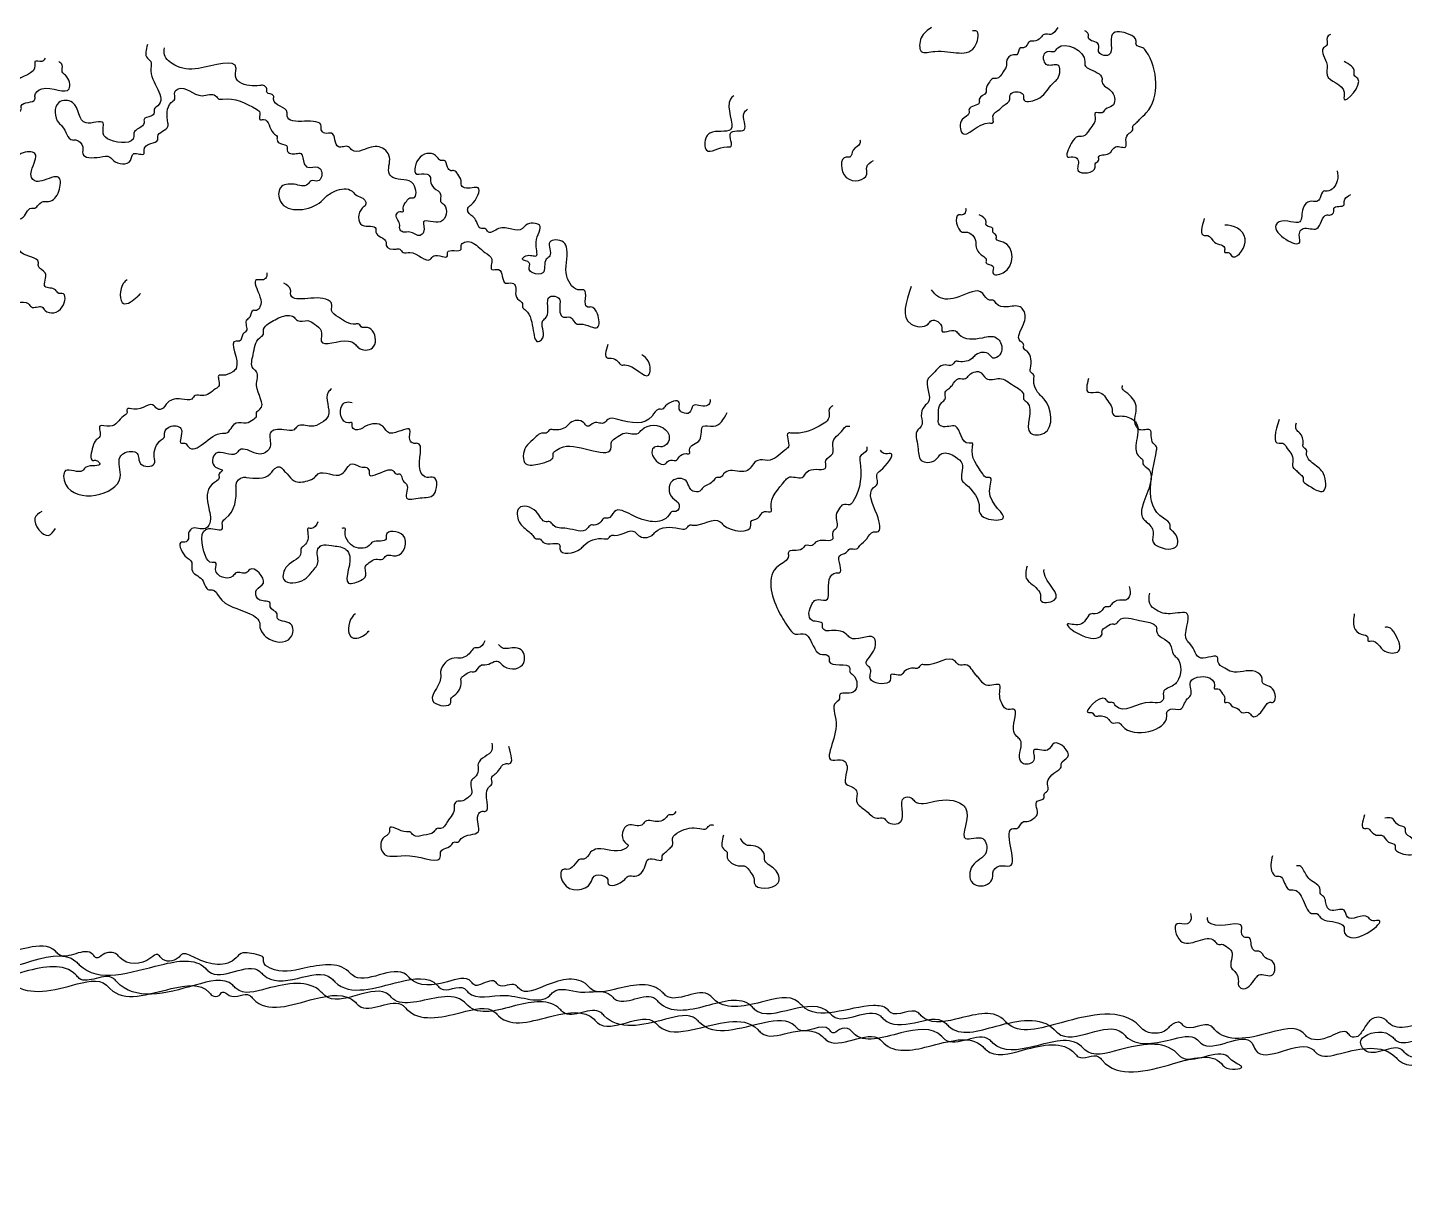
# Model space of a CAD drawing. Header units: metres. Extents: x 0 to 100, y 0 to 141.
# Drawn here: x 75.35 to 85.44, y 52.5 to 61.03 of the extents above; entities that cross this region are included whole.
import ezdxf

# ---------------------------------------------------------------- set-up
doc = ezdxf.new("R2010")
doc.units = ezdxf.units.M

msp = doc.modelspace()

# ---------------------------------------------------------------- linework, layer by layer
for points in [[(81.975, 61.025), (81.9, 60.95), (81.9, 60.85), (82, 60.85), (82.3, 60.9), (82.3, 61), (82.275, 61)], [(82.9, 61.025), (82.85, 60.975), (82.8, 60.975), (82.775, 60.95), (82.725, 60.925), (82.7, 60.925), (82.65, 60.875), (82.625, 60.875), (82.6, 60.825), (82.575, 60.825), (82.525, 60.775), (82.525, 60.75), (82.5, 60.7), (82.45, 60.65), (82.425, 60.65), (82.4, 60.625), (82.375, 60.575), (82.375, 60.55), (82.325, 60.5), (82.325, 60.475), (82.25, 60.425), (82.25, 60.4), (82.2, 60.35), (82.2, 60.25), (82.4, 60.325), (82.425, 60.325), (82.425, 60.375), (82.475, 60.425), (82.5, 60.45), (82.55, 60.5), (82.55, 60.525), (82.575, 60.55), (82.65, 60.525), (82.65, 60.5), (82.75, 60.5), (82.85, 60.6), (82.875, 60.625), (82.9, 60.65), (82.9, 60.75), (82.825, 60.75), (82.8, 60.825), (82.825, 60.85), (82.875, 60.85), (82.9, 60.875), (83.1, 60.775), (83.1, 60.75), (83.125, 60.725), (83.225, 60.65), (83.225, 60.625), (83.3, 60.55), (83.3, 60.45), (83.25, 60.425), (83.225, 60.4), (83.175, 60.4), (83.175, 60.35), (83.15, 60.3), (83.075, 60.225), (83.05, 60.225), (83, 60.175), (82.975, 60.075), (83.025, 60.075), (83.05, 60.05), (83.05, 59.975), (83.175, 60), (83.175, 60.025), (83.2, 60.05), (83.2, 60.075), (83.275, 60.1), (83.325, 60.15), (83.4, 60.15), (83.4, 60.2), (83.425, 60.25), (83.45, 60.275), (83.45, 60.3), (83.475, 60.325), (83.5, 60.35), (83.55, 60.4), (83.55, 60.85), (83.525, 60.875), (83.475, 60.9), (83.475, 60.925), (83.425, 60.975), (83.3, 60.975), (83.275, 60.825), (83.225, 60.825), (83.2, 60.85), (83.2, 60.9), (83.125, 60.95), (83.125, 60.975), (83.1, 61)], [(76.225, 60.9), (76.225, 60.8), (76.25, 60.775), (76.25, 60.725), (76.3, 60.45), (76.275, 60.425), (76.275, 60.4), (76.25, 60.375), (76.2, 60.35), (76.2, 60.325), (76.125, 60.25), (76.125, 60.225), (75.95, 60.2), (75.9, 60.25), (75.9, 60.325), (75.775, 60.325), (75.675, 60.475), (75.575, 60.475), (75.575, 60.325), (75.6, 60.3), (75.675, 60.2), (75.7, 60.2), (75.75, 60.15), (75.75, 60.1), (75.875, 60.075), (75.95, 60.075), (75.975, 60.05), (76.1, 60.05), (76.125, 60.1), (76.2, 60.1), (76.2, 60.125), (76.25, 60.175), (76.3, 60.2), (76.3, 60.225), (76.375, 60.3), (76.375, 60.325), (76.4, 60.475), (76.425, 60.5), (76.425, 60.55), (76.45, 60.575), (76.625, 60.525), (76.725, 60.525), (76.75, 60.5), (76.775, 60.5), (77.025, 60.425), (77.05, 60.4), (77.05, 60.35), (77.075, 60.35), (77.15, 60.25), (77.175, 60.225), (77.175, 60.2), (77.2, 60.175), (77.25, 60.15), (77.25, 60.125), (77.275, 60.1), (77.35, 60.1), (77.375, 60.025), (77.4, 60), (77.475, 60), (77.5, 59.975), (77.475, 59.9), (77.425, 59.9), (77.4, 59.875), (77.3, 59.875), (77.2, 59.85), (77.2, 59.75), (77.5, 59.75), (77.525, 59.775), (77.6, 59.825), (77.725, 59.825), (77.75, 59.8), (77.825, 59.75), (77.825, 59.725), (77.8, 59.7), (77.8, 59.575), (77.9, 59.55), (77.9, 59.525), (77.975, 59.45), (77.975, 59.425), (78.05, 59.4), (78.075, 59.4), (78.1, 59.375), (78.15, 59.375), (78.3, 59.325), (78.325, 59.35), (78.425, 59.35), (78.425, 59.375), (78.525, 59.4), (78.525, 59.425), (78.55, 59.45), (78.6, 59.45), (78.7, 59.375), (78.75, 59.325), (78.75, 59.25), (78.8, 59.25), (78.85, 59.15), (78.9, 59.15), (78.925, 59.125), (78.925, 59.075), (78.95, 59.025), (78.975, 59), (78.975, 58.975), (79, 58.95), (79.1, 58.725), (79.125, 58.75), (79.125, 58.875), (79.15, 58.9), (79.175, 59.05), (79.225, 59.05), (79.25, 59.025), (79.25, 59), (79.275, 58.9), (79.325, 58.9), (79.375, 58.85), (79.4, 58.85), (79.525, 58.825), (79.525, 58.925), (79.475, 58.975), (79.45, 58.975), (79.425, 59.1), (79.4, 59.1), (79.3, 59.2), (79.3, 59.4), (79.275, 59.45), (79.175, 59.45), (79.175, 59.35), (79.15, 59.325), (79.125, 59.225), (79.05, 59.225), (79.025, 59.25), (79.025, 59.3), (78.975, 59.325), (79, 59.35), (79.075, 59.35), (79.075, 59.45), (79.1, 59.575), (79, 59.575), (78.975, 59.55), (78.8, 59.55), (78.725, 59.525), (78.7, 59.55), (78.675, 59.55), (78.625, 59.625), (78.575, 59.675), (78.575, 59.7), (78.6, 59.725), (78.65, 59.85), (78.55, 59.85), (78.525, 59.875), (78.525, 59.9), (78.5, 59.95), (78.475, 59.975), (78.45, 59.975), (78.425, 60), (78.4, 60.05), (78.375, 60.05), (78.35, 60.075), (78.225, 60.075), (78.2, 59.95), (78.275, 59.95), (78.3, 59.925), (78.3, 59.9), (78.325, 59.85), (78.375, 59.8), (78.375, 59.75), (78.4, 59.725), (78.375, 59.6), (78.25, 59.6), (78.25, 59.525), (78.225, 59.5), (78.15, 59.525), (78.1, 59.525), (78.075, 59.55), (78.075, 59.575), (78.05, 59.65), (78.075, 59.675), (78.1, 59.675), (78.1, 59.7), (78.125, 59.75), (78.15, 59.775), (78.175, 59.775), (78.175, 59.875), (78.025, 59.925), (78, 59.95), (78, 60.075), (77.925, 60.15), (77.8, 60.125), (77.725, 60.125), (77.7, 60.15), (77.625, 60.15), (77.575, 60.25), (77.525, 60.25), (77.5, 60.275), (77.5, 60.3), (77.25, 60.375), (77.25, 60.4), (77.15, 60.5), (77.15, 60.525), (77.1, 60.55), (77.1, 60.575), (77.075, 60.6), (77.05, 60.6), (76.9, 60.625), (76.875, 60.65), (76.875, 60.725), (76.6, 60.725), (76.425, 60.75), (76.35, 60.825), (76.35, 60.875)], [(84.9, 60.975), (84.875, 60.95), (84.875, 60.9), (84.85, 60.875), (84.875, 60.75), (84.875, 60.675), (85, 60.55), (85, 60.5), (85.1, 60.65), (85.075, 60.675), (85.075, 60.7), (85, 60.775)], [(75.475, 60.8), (75.45, 60.775), (75.4, 60.775), (75.4, 60.75), (75.25, 60.625), (75.2, 60.575), (75.125, 60.575), (75.1, 60.55), (75.15, 60.45), (75.175, 60.425), (75.3, 60.425), (75.3, 60.45), (75.4, 60.5), (75.4, 60.525), (75.45, 60.575), (75.65, 60.575), (75.625, 60.675), (75.6, 60.7), (75.6, 60.75), (75.575, 60.775)], [(80.525, 60.525), (80.5, 60.5), (80.5, 60.275), (80.35, 60.25), (80.325, 60.225), (80.325, 60.125), (80.475, 60.15), (80.5, 60.15), (80.5, 60.25), (80.6, 60.275), (80.6, 60.4), (80.625, 60.425)], [(81.45, 60.2), (81.45, 60.175), (81.4, 60.125), (81.375, 60.075), (81.35, 60.075), (81.35, 59.925), (81.5, 59.95), (81.5, 60), (81.55, 60.05)], [(74.925, 60.125), (74.925, 60.025), (74.95, 60), (74.95, 59.925), (74.9, 59.9), (74.9, 59.7), (74.875, 59.675), (74.85, 59.675), (74.825, 59.625), (74.825, 59.4), (74.85, 59.375), (74.875, 59.375), (74.9, 59.3), (74.875, 59.275), (74.875, 59.25), (74.85, 59.225), (74.725, 59.075), (74.725, 59.05), (74.7, 59.025), (74.65, 59.025), (74.8, 58.925), (74.975, 59.1), (75.075, 59.1), (75.1, 59.075), (75.05, 58.925), (75.05, 58.875), (74.975, 58.8), (74.95, 58.8), (74.85, 58.75), (74.825, 58.725), (74.825, 58.65), (74.8, 58.625), (74.625, 58.6), (74.575, 58.6), (74.575, 58.475), (74.625, 58.475), (74.65, 58.4), (74.75, 58.4), (74.825, 58.475), (74.875, 58.475), (74.925, 58.55), (74.95, 58.55), (74.975, 58.575), (74.975, 58.625), (75.025, 58.65), (75.1, 58.725), (75.125, 58.725), (75.175, 58.8), (75.175, 58.85), (75.225, 58.9), (75.225, 58.95), (75.35, 59), (75.375, 58.975), (75.45, 58.975), (75.475, 58.95), (75.6, 58.975), (75.6, 59.075), (75.575, 59.075), (75.55, 59.1), (75.475, 59.125), (75.475, 59.225), (75.425, 59.275), (75.425, 59.3), (75.3, 59.375), (75.275, 59.4), (75.2, 59.4), (75.175, 59.425), (75.225, 59.525), (75.225, 59.55), (75.25, 59.575), (75.25, 59.6), (75.3, 59.625), (75.375, 59.7), (75.4, 59.7), (75.425, 59.725), (75.475, 59.75), (75.5, 59.75), (75.575, 59.825), (75.575, 59.925), (75.45, 59.9), (75.4, 59.9), (75.375, 59.925), (75.375, 59.975), (75.4, 60.1), (75.3, 60.1), (75.275, 60.075), (75.275, 60.025), (75.225, 60), (75.2, 59.975), (75.15, 59.975), (75.125, 60), (75.075, 60.05), (75.05, 60.075), (75.05, 60.1)], [(84.95, 59.975), (84.95, 59.9), (84.875, 59.825), (84.85, 59.825), (84.825, 59.775), (84.8, 59.75), (84.75, 59.75), (84.7, 59.7), (84.675, 59.6), (84.525, 59.6), (84.5, 59.575), (84.675, 59.45), (84.675, 59.525), (84.7, 59.55), (84.8, 59.55), (84.875, 59.65), (84.9, 59.65), (84.925, 59.675), (84.925, 59.7), (85, 59.725), (85, 59.75), (85.05, 59.8)], [(82.225, 59.7), (82.225, 59.675), (82.2, 59.65), (82.175, 59.65), (82.2, 59.525), (82.225, 59.525), (82.3, 59.45), (82.3, 59.425), (82.35, 59.35), (82.375, 59.325), (82.375, 59.3), (82.425, 59.275), (82.425, 59.225), (82.5, 59.225), (82.5, 59.45), (82.45, 59.475), (82.45, 59.5), (82.425, 59.525), (82.425, 59.55), (82.375, 59.575), (82.375, 59.6), (82.325, 59.65)], [(83.975, 59.625), (83.975, 59.5), (84, 59.5), (84.05, 59.45), (84.125, 59.4), (84.125, 59.375), (84.15, 59.375), (84.175, 59.35), (84.275, 59.45), (84.15, 59.575), (84.125, 59.575)], [(77.1, 59.225), (77.1, 59.2), (77.075, 59.175), (77.025, 59.175), (77.05, 59.05), (77.05, 58.975), (77.025, 58.95), (77, 58.95), (76.975, 58.9), (76.95, 58.875), (76.95, 58.8), (76.925, 58.775), (76.9, 58.725), (76.875, 58.725), (76.875, 58.525), (76.85, 58.5), (76.775, 58.475), (76.75, 58.475), (76.75, 58.4), (76.725, 58.375), (76.625, 58.325), (76.575, 58.325), (76.55, 58.3), (76.475, 58.3), (76.375, 58.275), (76.325, 58.225), (76.3, 58.225), (76.275, 58.25), (76.125, 58.225), (76.075, 58.225), (76.075, 58.2), (76.05, 58.175), (75.95, 58.1), (75.875, 58.1), (75.875, 58.025), (75.85, 58), (75.825, 57.95), (75.825, 57.85), (75.85, 57.85), (75.875, 57.825), (75.775, 57.8), (75.75, 57.775), (75.625, 57.775), (75.625, 57.675), (76.025, 57.725), (76.025, 57.875), (76.05, 57.9), (76.15, 57.9), (76.175, 57.825), (76.275, 57.825), (76.275, 57.875), (76.325, 58), (76.35, 58.025), (76.35, 58.05), (76.4, 58.1), (76.475, 58.075), (76.475, 57.975), (76.5, 57.975), (76.525, 57.95), (76.775, 58.05), (76.8, 58.05), (76.875, 58.125), (76.95, 58.125), (77, 58.15), (77.025, 58.175), (77.025, 58.2), (77.05, 58.225), (77.025, 58.4), (77.025, 58.5), (77, 58.525), (77, 58.625), (77.05, 58.75), (77.075, 58.775), (77.075, 58.8), (77.15, 58.875), (77.2, 58.9), (77.3, 58.9), (77.325, 58.875), (77.4, 58.875), (77.45, 58.85), (77.5, 58.8), (77.5, 58.725), (77.7, 58.725), (77.75, 58.7), (77.775, 58.675), (77.875, 58.675), (77.875, 58.8), (77.825, 58.825), (77.8, 58.825), (77.775, 58.85), (77.75, 58.85), (77.625, 58.9), (77.575, 58.95), (77.575, 59), (77.55, 59.025), (77.275, 59.075), (77.275, 59.1), (77.225, 59.15)], [(76.075, 59.175), (76.05, 59.15), (76.05, 59), (76.15, 59.05), (76.175, 59.075)], [(81.825, 59.125), (81.825, 58.85), (81.95, 58.85), (81.975, 58.875), (82.05, 58.825), (82.05, 58.8), (82.15, 58.8), (82.175, 58.775), (82.35, 58.75), (82.45, 58.75), (82.475, 58.725), (82.475, 58.625), (82.425, 58.6), (82.4, 58.625), (82.3, 58.625), (82.275, 58.6), (82.175, 58.575), (82.15, 58.575), (82.125, 58.55), (82.075, 58.55), (81.975, 58.475), (81.95, 58.45), (81.95, 58.275), (81.925, 58.25), (81.9, 58.175), (81.9, 58.1), (81.875, 58.075), (81.875, 57.95), (81.9, 57.85), (82, 57.85), (82.05, 57.9), (82.1, 57.9), (82.15, 57.875), (82.2, 57.825), (82.2, 57.7), (82.225, 57.675), (82.325, 57.5), (82.325, 57.475), (82.375, 57.425), (82.5, 57.425), (82.4, 57.625), (82.4, 57.725), (82.375, 57.725), (82.35, 57.75), (82.275, 57.95), (82.275, 57.975), (82.25, 57.975), (82.15, 58.1), (82.05, 58.1), (82.025, 58.125), (82.025, 58.15), (82.05, 58.275), (82.075, 58.3), (82.075, 58.35), (82.1, 58.375), (82.125, 58.4), (82.175, 58.45), (82.225, 58.45), (82.25, 58.475), (82.3, 58.5), (82.325, 58.5), (82.375, 58.45), (82.475, 58.45), (82.575, 58.4), (82.65, 58.325), (82.65, 58.3), (82.675, 58.275), (82.7, 58.05), (82.8, 58.05), (82.8, 58.3), (82.775, 58.325), (82.725, 58.45), (82.725, 58.475), (82.7, 58.5), (82.7, 58.525), (82.675, 58.65), (82.65, 58.675), (82.65, 58.7), (82.625, 58.725), (82.65, 58.85), (82.65, 58.95), (82.625, 58.975), (82.525, 58.975), (82.45, 59), (82.425, 59.025), (82.4, 59.025), (82.35, 59.075), (82.175, 59.05), (82.025, 59.05), (81.975, 59.1)], [(79.6, 58.7), (79.6, 58.6), (79.625, 58.6), (79.675, 58.575), (79.7, 58.55), (79.725, 58.55), (79.9, 58.475), (79.9, 58.575), (79.85, 58.625)], [(77.575, 58.375), (77.55, 58.35), (77.55, 58.175), (77.5, 58.125), (77.425, 58.1), (77.325, 58.1), (77.3, 58.075), (77.225, 58.075), (77.125, 58.05), (77.125, 57.95), (77.075, 57.9), (77.025, 57.9), (76.9, 57.925), (76.875, 57.9), (76.725, 57.9), (76.725, 57.8), (76.775, 57.775), (76.75, 57.75), (76.75, 57.725), (76.7, 57.675), (76.675, 57.5), (76.675, 57.375), (76.65, 57.35), (76.55, 57.35), (76.525, 57.3), (76.525, 57.275), (76.5, 57.25), (76.475, 57.25), (76.5, 57.15), (76.55, 57.1), (76.55, 57.05), (76.625, 56.975), (76.65, 56.925), (76.675, 56.9), (76.7, 56.9), (76.75, 56.85), (76.975, 56.725), (77.05, 56.65), (77.05, 56.625), (77.075, 56.575), (77.1, 56.55), (77.275, 56.55), (77.275, 56.65), (77.175, 56.7), (77.175, 56.725), (77.125, 56.775), (77.125, 56.8), (77.05, 56.825), (77.025, 56.85), (77.025, 56.9), (77.075, 56.95), (76.975, 57.05), (76.95, 57.025), (76.875, 57.025), (76.85, 57), (76.725, 57.05), (76.725, 57.1), (76.7, 57.1), (76.65, 57.15), (76.675, 57.35), (76.775, 57.35), (76.775, 57.4), (76.8, 57.425), (76.875, 57.65), (76.875, 57.675), (76.925, 57.725), (76.95, 57.725), (77.125, 57.75), (77.175, 57.8), (77.2, 57.8), (77.225, 57.775), (77.25, 57.75), (77.3, 57.7), (77.4, 57.7), (77.45, 57.725), (77.475, 57.75), (77.65, 57.75), (77.725, 57.825), (77.8, 57.8), (77.825, 57.8), (77.85, 57.775), (77.85, 57.75), (77.975, 57.775), (78.025, 57.775), (78.05, 57.75), (78.075, 57.75), (78.1, 57.7), (78.125, 57.675), (78.125, 57.575), (78.225, 57.575), (78.325, 57.6), (78.325, 57.725), (78.275, 57.725), (78.225, 57.775), (78.2, 57.975), (78.175, 57.975), (78.15, 58), (78.15, 58.075), (78.025, 58.05), (78, 58.05), (77.95, 58.1), (77.825, 58.1), (77.75, 58.075), (77.725, 58.1), (77.725, 58.125), (77.7, 58.125), (77.65, 58.25), (77.675, 58.275), (77.725, 58.275)], [(83.125, 58.45), (83.125, 58.35), (83.2, 58.35), (83.275, 58.275), (83.3, 58.225), (83.3, 58.2), (83.325, 58.175), (83.35, 58.175), (83.45, 58.15), (83.475, 58.125), (83.475, 57.975), (83.5, 57.875), (83.525, 57.85), (83.525, 57.825), (83.55, 57.8), (83.525, 57.525), (83.525, 57.425), (83.55, 57.4), (83.6, 57.325), (83.6, 57.25), (83.625, 57.225), (83.775, 57.225), (83.75, 57.325), (83.725, 57.35), (83.725, 57.375), (83.675, 57.425), (83.625, 57.925), (83.625, 57.95), (83.6, 57.975), (83.575, 58.075), (83.5, 58.075), (83.475, 58.1), (83.475, 58.25), (83.4, 58.35), (83.375, 58.375), (83.375, 58.4)], [(80.35, 58.3), (80.35, 58.275), (80.325, 58.25), (80.225, 58.25), (80.2, 58.2), (80.15, 58.2), (80.125, 58.225), (80.125, 58.275), (80.025, 58.25), (80, 58.225), (79.975, 58.225), (79.925, 58.175), (79.675, 58.15), (79.6, 58.15), (79.575, 58.125), (79.5, 58.125), (79.45, 58.1), (79.425, 58.125), (79.325, 58.125), (79.3, 58.1), (79.2, 58.075), (79.175, 58.075), (79.15, 58.05), (79.125, 58.05), (79.05, 58), (79, 57.95), (79, 57.825), (79.1, 57.825), (79.175, 57.85), (79.2, 57.875), (79.2, 57.9), (79.225, 57.925), (79.275, 57.95), (79.625, 57.95), (79.625, 57.975), (79.675, 58.025), (79.725, 58.05), (79.825, 58.05), (79.85, 58.075), (80.025, 58.075), (80.05, 58), (80, 57.95), (79.95, 57.95), (79.925, 57.925), (80.025, 57.825), (80.05, 57.85), (80.1, 57.85), (80.125, 57.875), (80.175, 57.9), (80.2, 57.9), (80.2, 57.925), (80.275, 58), (80.3, 58.1), (80.375, 58.1), (80.475, 58.2)], [(81.25, 58.25), (81.225, 58.225), (81.225, 58.175), (81.15, 58.1), (80.95, 58.05), (80.925, 58.05), (80.925, 57.95), (80.9, 57.925), (80.775, 57.85), (80.7, 57.85), (80.625, 57.775), (80.5, 57.775), (80.45, 57.75), (80.425, 57.725), (80.4, 57.725), (80.375, 57.7), (80.3, 57.65), (80.275, 57.625), (80.225, 57.625), (80.2, 57.65), (80.175, 57.7), (80.075, 57.7), (80.075, 57.575), (80.125, 57.525), (80.1, 57.475), (80.075, 57.475), (80.05, 57.45), (79.775, 57.45), (79.65, 57.475), (79.6, 57.425), (79.575, 57.425), (79.55, 57.4), (79.5, 57.375), (79.475, 57.375), (79.45, 57.35), (79.3, 57.35), (79.2, 57.375), (79.175, 57.4), (79.15, 57.4), (79.075, 57.475), (78.95, 57.5), (78.95, 57.4), (79.025, 57.325), (79.05, 57.3), (79.075, 57.275), (79.1, 57.275), (79.125, 57.25), (79.25, 57.225), (79.25, 57.2), (79.4, 57.2), (79.425, 57.225), (79.575, 57.275), (79.6, 57.275), (79.625, 57.3), (79.65, 57.3), (79.8, 57.325), (79.825, 57.3), (79.925, 57.3), (79.95, 57.325), (80.125, 57.35), (80.175, 57.35), (80.2, 57.375), (80.225, 57.375), (80.425, 57.4), (80.45, 57.375), (80.65, 57.375), (80.65, 57.4), (80.7, 57.425), (80.75, 57.475), (80.8, 57.475), (80.8, 57.5), (80.9, 57.7), (80.925, 57.725), (81.025, 57.725), (81.075, 57.775), (81.2, 57.8), (81.2, 57.85), (81.25, 57.9), (81.25, 57.975), (81.325, 58.075), (81.35, 58.1), (81.375, 58.1)], [(84.525, 58.15), (84.525, 57.975), (84.55, 57.975), (84.575, 57.95), (84.625, 57.85), (84.625, 57.8), (84.65, 57.775), (84.675, 57.75), (84.7, 57.725), (84.7, 57.7), (84.725, 57.675), (84.85, 57.625), (84.85, 57.75), (84.775, 57.825), (84.725, 57.9), (84.725, 57.925), (84.7, 57.95), (84.7, 57.975), (84.675, 58.05), (84.65, 58.075), (84.65, 58.125)], [(81.5, 57.95), (81.5, 57.925), (81.45, 57.875), (81.45, 57.85), (81.4, 57.55), (81.375, 57.525), (81.325, 57.525), (81.3, 57.5), (81.275, 57.45), (81.275, 57.35), (81.25, 57.325), (81.25, 57.275), (81.125, 57.25), (81.1, 57.225), (81.05, 57.225), (81.025, 57.2), (80.925, 57.175), (80.925, 57.15), (80.85, 57.075), (80.85, 56.75), (80.925, 56.625), (80.975, 56.575), (81.05, 56.575), (81.075, 56.55), (81.175, 56.425), (81.2, 56.425), (81.225, 56.4), (81.225, 56.375), (81.375, 56.325), (81.375, 56.3), (81.4, 56.275), (81.4, 56.15), (81.3, 56.125), (81.3, 56.1), (81.275, 56.075), (81.275, 55.925), (81.25, 55.65), (81.325, 55.65), (81.35, 55.625), (81.35, 55.475), (81.4, 55.45), (81.425, 55.425), (81.425, 55.35), (81.5, 55.275), (81.575, 55.225), (81.625, 55.225), (81.65, 55.2), (81.75, 55.2), (81.775, 55.375), (81.825, 55.375), (81.85, 55.35), (82, 55.35), (82.2, 55.325), (82.225, 55.3), (82.225, 55.075), (82.35, 55.075), (82.375, 54.975), (82.275, 54.875), (82.275, 54.75), (82.4, 54.75), (82.425, 54.8), (82.425, 54.825), (82.475, 54.875), (82.55, 54.875), (82.575, 55.15), (82.6, 55.15), (82.65, 55.2), (82.675, 55.2), (82.725, 55.225), (82.75, 55.25), (82.75, 55.35), (82.8, 55.375), (82.8, 55.4), (82.825, 55.425), (82.825, 55.475), (82.9, 55.575), (82.925, 55.6), (82.925, 55.625), (82.975, 55.675), (82.875, 55.775), (82.825, 55.725), (82.725, 55.725), (82.725, 55.65), (82.65, 55.625), (82.625, 55.65), (82.625, 55.8), (82.6, 55.825), (82.575, 55.875), (82.575, 56.025), (82.525, 56.025), (82.5, 56.05), (82.475, 56.15), (82.475, 56.2), (82.375, 56.2), (82.325, 56.25), (82.3, 56.275), (82.225, 56.35), (82.175, 56.35), (82.15, 56.375), (81.925, 56.35), (81.9, 56.35), (81.875, 56.325), (81.85, 56.325), (81.775, 56.3), (81.75, 56.275), (81.675, 56.275), (81.675, 56.25), (81.55, 56.225), (81.525, 56.25), (81.525, 56.325), (81.5, 56.35), (81.55, 56.45), (81.55, 56.55), (81.375, 56.55), (81.35, 56.575), (81.225, 56.6), (81.2, 56.6), (81.175, 56.625), (81.175, 56.65), (81.1, 56.675), (81.1, 56.8), (81.125, 56.825), (81.2, 56.825), (81.225, 56.975), (81.275, 57.025), (81.3, 57.025), (81.3, 57.15), (81.35, 57.175), (81.375, 57.2), (81.425, 57.2), (81.45, 57.225), (81.5, 57.275), (81.55, 57.325), (81.575, 57.325), (81.575, 57.45), (81.55, 57.65), (81.575, 57.675), (81.575, 57.75), (81.6, 57.775), (81.675, 57.9), (81.625, 57.9), (81.6, 57.925)], [(75.45, 57.475), (75.4, 57.425), (75.5, 57.3), (75.55, 57.35)], [(77.475, 57.4), (77.425, 57.35), (77.4, 57.35), (77.4, 57.325), (77.375, 57.225), (77.35, 57.2), (77.35, 57.175), (77.25, 57.075), (77.225, 56.975), (77.375, 56.975), (77.425, 57.025), (77.475, 57.1), (77.475, 57.2), (77.5, 57.225), (77.575, 57.225), (77.675, 57.2), (77.7, 57.175), (77.7, 56.95), (77.8, 56.975), (77.825, 57), (77.825, 57.075), (77.85, 57.1), (77.9, 57.125), (77.95, 57.125), (77.975, 57.15), (78.05, 57.15), (78.1, 57.3), (77.975, 57.3), (77.975, 57.275), (77.875, 57.25), (77.85, 57.225), (77.725, 57.225), (77.7, 57.25), (77.675, 57.325), (77.675, 57.35), (77.65, 57.35)], [(82.675, 57.075), (82.675, 56.975), (82.7, 56.95), (82.775, 56.85), (82.775, 56.825), (82.875, 56.825), (82.8, 57.025), (82.8, 57.05)], [(66.15, 56.875), (66.125, 56.85), (66.125, 56.675), (66.15, 56.65), (66.175, 56.375), (66.175, 56.275), (66.275, 56.175), (66.275, 56.125), (66.25, 55.95), (66.275, 55.925), (66.275, 55.75), (66.3, 55.725), (66.325, 55.575), (66.325, 55.425), (66.35, 55.4), (66.35, 55.275), (66.375, 55.075), (66.4, 55.05), (66.4, 54.925), (66.425, 54.9), (66.45, 54.7), (66.45, 54.425), (66.475, 54.425), (66.5, 54.4), (66.525, 54.225), (66.525, 54), (66.55, 53.975), (66.55, 53.825), (66.575, 53.525), (66.6, 53.5), (66.6, 53.3), (66.625, 53.275), (66.65, 53), (66.65, 52.725), (66.675, 52.7), (66.675, 52.4), (66.7, 52.025), (66.725, 52), (66.725, 51.55), (66.75, 51.525), (66.775, 51.45), (66.775, 51.275), (66.8, 51.25), (66.8, 51.075), (66.825, 50.875), (66.85, 50.85), (66.85, 50.65), (66.875, 50.625), (66.9, 50.475), (66.9, 50.45), (66.925, 50.425), (66.95, 50.425), (66.975, 50.35), (66.95, 50.325), (66.95, 50.175), (66.975, 50.15), (67, 49.825), (67, 49.625), (67.025, 49.6), (67.025, 49.2), (67.05, 48.85), (67.075, 48.825), (67.075, 48.35), (67.1, 48.325), (67.125, 47.675), (67.125, 47.1), (67.15, 47.075), (67.15, 47.05), (67.125, 47), (67.15, 46.975), (67.15, 46.475), (67.175, 46.45), (67.2, 46.1), (67.2, 45.8), (67.225, 45.775), (67.225, 45.375), (67.25, 44.95), (67.275, 44.925), (67.275, 44.425), (67.3, 44.4), (67.325, 44.05), (67.325, 43.775), (67.35, 43.75), (67.35, 43.4), (67.4, 43.3), (67.425, 43.3), (67.425, 43.4), (67.4, 43.425), (67.375, 43.475), (67.375, 43.775), (67.35, 43.8), (67.35, 44.1), (67.325, 44.425), (67.3, 44.45), (67.3, 44.95), (67.275, 44.975), (67.25, 45.4), (67.25, 45.8), (67.225, 45.825), (67.225, 46.2), (67.2, 46.55), (67.175, 46.575), (67.175, 47.1), (67.15, 47.125), (67.125, 47.725), (67.125, 48.35), (67.1, 48.375), (67.1, 48.85), (67.075, 49.2), (67.05, 49.225), (67.05, 49.625), (67.025, 49.65), (67, 49.875), (67, 50.225), (66.975, 50.25), (66.975, 50.275), (67, 50.375), (67.025, 50.4), (67.15, 50.4), (67.175, 50.375), (67.575, 50.35), (67.675, 50.35), (67.7, 50.325), (67.775, 50.325), (67.775, 50.275), (67.75, 50.275), (67.775, 50.25), (67.775, 50.225), (67.7, 50.125), (67.675, 50.1), (67.675, 50.075), (67.625, 50.025), (67.6, 49.975), (67.6, 49.925), (67.575, 49.9), (67.575, 49.8), (67.55, 49.25), (67.525, 49.225), (67.525, 48.625), (67.5, 48.6), (67.475, 47.85), (67.475, 47.55), (67.45, 47.525), (67.45, 47.425), (67.475, 47), (67.45, 46.975), (67.45, 46.2), (67.425, 46.175), (67.4, 45.6), (67.4, 45.225), (67.375, 45.2), (67.375, 44.4), (67.4, 44.175), (67.425, 44.15), (67.425, 44.125), (67.45, 44.125), (67.425, 44.375), (67.425, 44.525), (67.45, 44.55), (67.5, 44.55), (67.575, 44.5), (67.65, 44.425), (67.7, 44.425), (67.725, 44.4), (67.75, 44.375), (67.775, 44.35), (67.8, 44.35), (67.925, 44.225), (67.95, 44.175), (67.95, 44.15), (67.975, 44.125), (67.975, 44.025), (68, 43.95), (68.025, 43.925), (68.025, 43.9), (68, 43.875), (67.975, 43.85), (68, 43.825), (68, 43.75), (67.975, 43.725), (67.95, 43.65), (67.95, 43.625), (67.925, 43.6), (67.85, 43.6), (67.8, 43.5), (67.775, 43.5), (67.725, 43.45), (67.7, 43.45), (67.675, 43.4), (67.65, 43.375), (67.65, 43.35), (67.675, 43.35), (67.7, 43.4), (67.725, 43.425), (67.75, 43.425), (67.8, 43.475), (67.9, 43.525), (67.925, 43.525), (67.95, 43.55), (67.975, 43.55), (68, 43.6), (68.025, 43.625), (68.05, 43.625), (68.05, 43.7), (68.025, 43.85), (68.05, 43.875), (68.05, 43.95), (68.025, 43.975), (68, 44.125), (68, 44.225), (67.975, 44.25), (67.975, 44.3), (67.9, 44.325), (67.9, 44.35), (67.85, 44.4), (67.85, 44.425), (67.775, 44.475), (67.75, 44.45), (67.675, 44.45), (67.6, 44.525), (67.55, 44.55), (67.5, 44.55), (67.475, 44.575), (67.475, 44.625), (67.45, 45.5), (67.475, 45.525), (67.475, 46.125), (67.5, 46.15), (67.525, 46.95), (67.525, 47.425), (67.55, 47.45), (67.55, 47.775), (67.575, 48.525), (67.6, 48.55), (67.6, 49.15), (67.625, 49.175), (67.65, 49.725), (67.65, 49.825), (67.675, 49.85), (67.675, 49.875), (67.7, 49.925), (67.75, 49.975), (67.75, 50), (67.8, 50.05), (67.875, 50.15), (68.275, 50.15), (68.3, 50.125), (68.65, 50.125), (68.9, 50.1), (68.925, 50.075), (69.35, 50.075), (69.375, 50.05), (69.625, 50.025), (69.95, 50.025), (69.975, 50), (70.425, 50), (70.7, 49.975), (70.725, 50), (70.75, 49.975), (70.925, 49.975), (71.175, 49.95), (71.2, 49.925), (71.65, 49.925), (71.675, 49.9), (72.125, 49.875), (72.375, 49.875), (72.425, 49.825), (72.425, 49.8), (72.45, 49.85), (72.4, 49.9), (72.375, 49.9), (72.35, 49.925), (71.95, 49.95), (71.925, 49.975), (71.4, 49.975), (71.375, 50), (70.9, 50.025), (70.8, 50.025), (70.775, 50.05), (70.625, 50.05), (70.15, 50.075), (70.125, 50.1), (69.825, 50.1), (69.8, 50.125), (69.425, 50.15), (69.175, 50.15), (69.15, 50.175), (68.75, 50.175), (68.375, 50.2), (68.35, 50.225), (67.9, 50.225), (67.875, 50.25), (67.825, 50.275), (67.825, 50.325), (67.85, 50.35), (68.125, 50.35), (68.575, 50.325), (68.6, 50.3), (69, 50.3), (69.025, 50.275), (69.35, 50.25), (69.55, 50.25), (69.575, 50.225), (69.8, 50.225), (70.25, 50.2), (70.275, 50.175), (70.725, 50.175), (70.75, 50.15), (70.975, 50.125), (71.4, 50.125), (71.425, 50.1), (71.825, 50.1), (72.175, 50.075), (72.2, 50.05), (72.6, 50.05), (72.625, 50.025), (73, 50), (73.3, 50), (73.325, 49.975), (73.7, 49.975), (74, 49.95), (74.025, 49.925), (74.475, 49.925), (74.5, 49.9), (74.825, 49.875), (75.175, 49.875), (75.2, 49.85), (75.625, 49.85), (76.025, 49.825), (76.05, 49.8), (76.525, 49.8), (76.55, 49.775), (77.05, 49.75), (77.3, 49.75), (77.325, 49.725), (77.675, 49.725), (78.1, 49.7), (78.125, 49.675), (78.4, 49.675), (78.425, 49.65), (78.775, 49.625), (79.05, 49.625), (79.075, 49.6), (79.45, 49.6), (79.775, 49.575), (79.8, 49.55), (80.2, 49.55), (80.225, 49.525), (80.625, 49.5), (80.875, 49.5), (80.9, 49.475), (81.225, 49.475), (81.6, 49.45), (81.625, 49.425), (81.975, 49.425), (82, 49.4), (82.5, 49.375), (82.725, 49.375), (82.75, 49.35), (83.075, 49.35), (83.375, 49.325), (83.4, 49.3), (83.75, 49.3), (83.775, 49.275), (84.225, 49.25), (84.75, 49.25), (84.775, 49.225), (85.1, 49.225), (85.625, 49.2), (85.65, 49.175), (85.875, 49.175), (85.9, 49.15), (86.275, 49.125), (86.575, 49.125), (86.6, 49.1), (86.875, 49.1), (87.25, 49.075), (87.275, 49.05), (87.375, 49.05), (87.4, 49.075), (87.45, 49.05), (87.725, 49.05), (87.75, 49.025), (88.1, 49.025), (88.525, 49), (88.55, 48.975), (88.875, 48.975), (88.9, 48.95), (89.275, 48.925), (89.575, 48.925), (89.6, 48.9), (89.85, 48.9), (90.35, 48.875), (90.375, 48.85), (90.65, 48.85), (90.675, 48.825), (91.2, 48.8), (91.325, 48.8), (91.35, 48.775), (91.85, 48.775), (92.2, 48.75), (92.225, 48.725), (92.675, 48.725), (92.7, 48.7), (92.875, 48.675), (93.175, 48.675), (93.2, 48.65), (93.525, 48.65), (94.1, 48.625), (94.125, 48.6), (94.2, 48.6), (94.225, 48.625), (94.3, 48.6), (94.7, 48.6), (94.725, 48.575), (94.95, 48.575), (95.475, 48.55), (95.5, 48.525), (95.85, 48.525), (95.875, 48.5), (96.225, 48.475), (96.55, 48.475), (96.575, 48.45), (97.075, 48.45), (97.325, 48.425), (97.35, 48.4), (97.675, 48.4), (97.7, 48.375), (98.05, 48.35), (98.35, 48.35), (98.375, 48.325), (98.825, 48.325), (99.325, 48.3), (99.35, 48.275), (99.55, 48.275), (99.575, 48.25), (99.975, 48.3), (99.625, 48.3), (99.6, 48.325), (99.4, 48.325), (98.9, 48.35), (98.875, 48.375), (98.425, 48.375), (98.4, 48.4), (98.075, 48.425), (97.75, 48.425), (97.725, 48.45), (97.4, 48.45), (97.15, 48.475), (97.125, 48.5), (96.625, 48.5), (96.6, 48.525), (96.25, 48.55), (95.925, 48.55), (95.9, 48.575), (95.55, 48.575), (95.025, 48.6), (95, 48.625), (94.775, 48.625), (94.75, 48.65), (94.325, 48.675), (93.6, 48.675), (93.575, 48.7), (93.25, 48.7), (92.925, 48.725), (92.9, 48.75), (92.75, 48.75), (92.725, 48.775), (92.25, 48.8), (92.05, 48.8), (92.025, 48.825), (91.4, 48.825), (91.25, 48.85), (91.225, 48.875), (90.725, 48.875), (90.7, 48.9), (90.4, 48.925), (89.925, 48.925), (89.9, 48.95), (89.65, 48.95), (89.325, 48.975), (89.3, 49), (88.95, 49), (88.925, 49.025), (88.6, 49.05), (88.175, 49.05), (88.15, 49.075), (87.8, 49.075), (87.5, 49.1), (87.475, 49.125), (86.95, 49.125), (86.925, 49.15), (86.625, 49.175), (86.325, 49.175), (86.3, 49.2), (86.05, 49.2), (85.7, 49.225), (85.675, 49.25), (85.175, 49.25), (85.15, 49.275), (84.8, 49.3), (84.45, 49.3), (84.425, 49.325), (84.35, 49.325), (84.275, 49.3), (84.25, 49.325), (84.075, 49.325), (84.05, 49.35), (83.975, 49.325), (83.825, 49.325), (83.8, 49.35), (83.45, 49.35), (83.175, 49.375), (83.15, 49.4), (82.8, 49.4), (82.775, 49.425), (82.525, 49.45), (82.05, 49.45), (82.025, 49.475), (81.675, 49.475), (81.3, 49.5), (81.275, 49.525), (80.95, 49.525), (80.925, 49.55), (80.65, 49.575), (80.275, 49.575), (80.25, 49.6), (79.85, 49.6), (79.525, 49.625), (79.5, 49.65), (79.125, 49.65), (79.1, 49.675), (78.8, 49.7), (78.475, 49.7), (78.45, 49.725), (78.175, 49.725), (77.75, 49.75), (77.725, 49.775), (77.4, 49.775), (77.375, 49.8), (77.075, 49.825), (76.6, 49.825), (76.575, 49.85), (76.1, 49.85), (75.7, 49.875), (75.675, 49.9), (75.25, 49.9), (75.225, 49.925), (74.85, 49.95), (74.55, 49.95), (74.525, 49.975), (74.475, 49.975), (74.1, 50), (74.075, 50.025), (73.8, 50.025), (73.775, 50.05), (73.375, 50.075), (73.075, 50.075), (73.05, 50.1), (72.7, 50.1), (72.275, 50.125), (72.25, 50.15), (72.2, 50.15), (72.175, 50.175), (71.975, 50.2), (71.625, 50.2), (71.6, 50.225), (71.25, 50.225), (70.875, 50.25), (70.85, 50.275), (70.5, 50.275), (70.475, 50.3), (70.1, 50.325), (69.75, 50.325), (69.725, 50.35), (69.35, 50.35), (68.975, 50.375), (68.95, 50.4), (68.6, 50.4), (68.575, 50.425), (68.2, 50.45), (67.85, 50.45), (67.825, 50.475), (67.475, 50.475), (67.1, 50.5), (67.075, 50.525), (67, 50.525), (66.95, 50.575), (66.925, 50.725), (66.925, 50.925), (66.9, 50.95), (66.9, 51.125), (66.875, 51.325), (66.85, 51.35), (66.85, 51.525), (66.825, 51.55), (66.8, 51.85), (66.8, 52.45), (66.775, 52.45), (66.75, 52.475), (66.725, 52.8), (66.725, 53.075), (66.7, 53.1), (66.7, 53.35), (66.675, 53.575), (66.65, 53.6), (66.65, 53.875), (66.625, 53.9), (66.6, 54.075), (66.6, 54.3), (66.575, 54.325), (66.575, 54.45), (67.2, 54.475), (67.225, 54.45), (67.225, 54.425), (68, 54.425), (68.025, 54.55), (68.5, 54.55), (68.525, 54.525), (68.725, 54.525), (69.075, 54.5), (69.1, 54.475), (69.3, 54.475), (69.325, 54.45), (69.425, 54.475), (69.475, 54.475), (69.5, 54.45), (69.9, 54.45), (70.05, 54.425), (70.075, 54.4), (70.4, 54.4), (70.425, 54.375), (70.825, 54.35), (71.175, 54.35), (71.2, 54.325), (71.55, 54.325), (71.75, 54.3), (71.775, 54.275), (72.2, 54.275), (72.225, 54.25), (72.625, 54.2), (72.625, 54.175), (73.175, 54.175), (73.2, 54.15), (73.825, 54.125), (74.15, 54.125), (74.175, 54.1), (74.55, 54.1), (74.825, 54.075), (74.85, 54.05), (75.2, 54.05), (75.225, 54.025), (75.675, 54), (75.925, 54), (75.95, 53.975), (76.4, 53.975), (76.675, 53.95), (76.7, 53.925), (76.75, 53.925), (76.775, 53.95), (76.825, 53.925), (76.975, 53.925), (77, 53.9), (77.45, 53.9), (77.75, 53.875), (77.775, 53.85), (78.1, 53.85), (78.125, 53.825), (78.525, 53.8), (78.775, 53.8), (78.8, 53.775), (79.2, 53.775), (79.5, 53.75), (79.525, 53.725), (79.95, 53.725), (79.975, 53.7), (80.225, 53.675), (80.7, 53.675), (80.725, 53.65), (80.925, 53.65), (81.175, 53.625), (81.2, 53.6), (81.6, 53.6), (81.625, 53.575), (81.95, 53.55), (82.35, 53.55), (82.375, 53.525), (82.65, 53.525), (83.025, 53.5), (83.05, 53.475), (83.2, 53.475), (83.225, 53.45), (83.75, 53.425), (84.1, 53.425), (84.125, 53.4), (84.25, 53.4), (84.175, 53.45), (84.15, 53.475), (83.8, 53.475), (83.775, 53.5), (83.35, 53.525), (83.1, 53.525), (83.075, 53.55), (82.725, 53.55), (82.425, 53.575), (82.4, 53.6), (82.075, 53.6), (82.05, 53.625), (81.75, 53.65), (81.4, 53.65), (81.375, 53.675), (81.3, 53.675), (81.25, 53.65), (81.225, 53.675), (81, 53.675), (80.975, 53.7), (80.75, 53.725), (80.275, 53.725), (80.25, 53.75), (80.025, 53.75), (79.575, 53.775), (79.55, 53.8), (79.275, 53.8), (79.25, 53.825), (78.925, 53.85), (78.575, 53.85), (78.55, 53.875), (78.175, 53.875), (78.025, 53.9), (78, 53.925), (77.525, 53.925), (77.5, 53.95), (77.1, 53.975), (76.875, 53.975), (76.85, 54), (76.575, 54), (76, 54.025), (75.975, 54.05), (75.725, 54.05), (75.7, 54.075), (75.325, 54.1), (74.9, 54.1), (74.875, 54.125), (74.625, 54.125), (74.225, 54.15), (74.2, 54.175), (73.975, 54.175), (73.95, 54.2), (73.825, 54.225), (73.8, 54.225), (73.775, 54.2), (73.6, 54.2), (73.2, 54.225), (73.175, 54.25), (72.85, 54.25), (72.825, 54.275), (72.625, 54.3), (72.275, 54.3), (72.25, 54.325), (71.825, 54.325), (71.7, 54.35), (71.675, 54.375), (71.25, 54.375), (71.225, 54.4), (70.85, 54.425), (70.575, 54.425), (70.55, 54.45), (70.125, 54.45), (69.975, 54.475), (69.95, 54.5), (69.55, 54.5), (69.525, 54.525), (69.125, 54.55), (68.8, 54.55), (68.775, 54.575), (68.575, 54.575), (68.25, 54.6), (68.225, 54.625), (68.025, 54.625), (68, 54.65), (67.75, 54.675), (67.725, 54.7), (67.45, 54.7), (67.425, 54.725), (67, 54.75), (67, 54.8), (67.025, 54.825), (67.475, 54.825), (67.8, 54.8), (67.825, 54.775), (68.2, 54.775), (68.225, 54.75), (68.375, 54.725), (68.55, 54.725), (68.575, 54.7), (68.775, 54.7), (68.95, 54.675), (68.975, 54.7), (69, 54.7), (69.025, 54.675), (69.225, 54.65), (69.35, 54.65), (69.375, 54.675), (69.5, 54.675), (69.825, 54.65), (69.85, 54.625), (70.35, 54.625), (70.375, 54.6), (70.775, 54.575), (71.025, 54.575), (71.05, 54.55), (71.225, 54.55), (71.55, 54.525), (71.575, 54.5), (71.8, 54.5), (71.825, 54.475), (72.075, 54.45), (72.35, 54.45), (72.375, 54.425), (72.825, 54.425), (73.125, 54.4), (73.15, 54.375), (73.6, 54.375), (73.625, 54.35), (74, 54.325), (74.2, 54.325), (74.225, 54.3), (74.35, 54.3), (74.8, 54.275), (74.825, 54.25), (74.95, 54.25), (74.975, 54.225), (75, 54.175), (75.7, 54.175), (75.725, 54.15), (76.325, 54.15), (76.65, 54.125), (76.675, 54.1), (77.05, 54.1), (77.075, 54.075), (77.325, 54.05), (77.575, 54.05), (77.6, 54.025), (78.075, 54.025), (78.35, 54), (78.375, 53.975), (78.55, 53.975), (78.575, 53.95), (78.85, 53.925), (79.175, 53.925), (79.2, 53.95), (79.4, 53.95), (79.625, 53.925), (79.65, 53.9), (79.95, 53.9), (79.975, 53.875), (80.325, 53.85), (80.65, 53.85), (80.675, 53.825), (80.95, 53.825), (81.225, 53.8), (81.25, 53.775), (81.6, 53.775), (81.625, 53.75), (81.85, 53.725), (82.075, 53.725), (82.1, 53.7), (82.45, 53.7), (82.875, 53.675), (82.9, 53.65), (83.375, 53.65), (83.4, 53.625), (83.725, 53.6), (83.925, 53.6), (83.95, 53.575), (84.325, 53.575), (84.35, 53.525), (84.775, 53.525), (84.8, 53.5), (84.975, 53.5), (85.375, 53.475), (85.4, 53.45), (85.975, 53.45), (86, 53.425), (86.325, 53.4), (86.7, 53.4), (86.725, 53.375), (86.95, 53.375), (87.15, 53.35), (87.175, 53.325), (87.45, 53.325), (87.475, 53.3), (87.825, 53.275), (88.15, 53.275), (88.175, 53.25), (88.7, 53.25), (88.95, 53.225), (88.975, 53.2), (89.175, 53.2), (89.2, 53.175), (89.525, 53.15), (89.9, 53.15), (89.925, 53.125), (90.375, 53.125), (90.6, 53.1), (90.625, 53.125), (90.65, 53.125), (90.675, 53.1), (90.925, 53.075), (91.35, 53.075), (91.375, 53.05), (91.5, 53.05), (91.85, 53.025), (91.875, 53), (92.125, 53), (92.15, 52.975), (92.25, 52.95), (92.475, 52.95), (92.5, 52.975), (92.575, 52.975), (92.95, 52.95), (92.975, 52.925), (93.275, 52.925), (93.3, 52.9), (93.675, 52.875), (94.025, 52.875), (94.05, 52.85), (94.225, 52.85), (94.55, 52.825), (94.575, 52.8), (94.8, 52.8), (94.825, 52.775), (95, 52.75), (95.325, 52.75), (95.35, 52.725), (95.875, 52.725), (96.225, 52.7), (96.25, 52.675), (96.575, 52.675), (96.6, 52.65), (96.8, 52.625), (97.05, 52.625), (97.075, 52.6), (97.45, 52.6), (98, 52.575), (98.025, 52.55), (98.125, 52.55), (98.15, 52.525), (98.225, 52.55), (98.275, 52.55), (98.3, 52.525), (98.45, 52.525), (98.75, 52.55), (98.775, 52.525), (98.85, 52.525), (98.875, 52.5), (98.95, 52.475), (99.4, 52.475), (99.425, 52.45), (99.525, 52.45), (99.675, 52.425), (99.7, 52.4), (99.925, 52.4), (99.95, 52.425), (99.975, 52.475), (99.9, 52.475), (99.875, 52.45), (99.75, 52.45), (99.6, 52.475), (99.575, 52.5), (99.475, 52.5), (99.45, 52.525), (98.975, 52.55), (98.925, 52.55), (98.9, 52.575), (98.825, 52.575), (98.075, 52.6), (98.05, 52.625), (97.575, 52.625), (97.55, 52.65), (97.25, 52.675), (97.175, 52.675), (97.15, 52.65), (97.125, 52.65), (96.85, 52.675), (96.825, 52.7), (96.65, 52.7), (96.625, 52.725), (96.275, 52.75), (95.95, 52.75), (95.925, 52.775), (95.575, 52.775), (95.25, 52.8), (95.225, 52.825), (95.125, 52.825), (95.1, 52.8), (95.025, 52.825), (94.875, 52.825), (94.85, 52.85), (94.625, 52.85), (94.3, 52.875), (94.275, 52.9), (94.1, 52.9), (94.075, 52.925), (93.775, 52.95), (93.35, 52.95), (93.325, 52.975), (93.15, 52.975), (92.65, 53), (92.625, 53.025), (92.45, 53.025), (92.425, 53), (92.275, 53.025), (92.2, 53.025), (92.175, 53.05), (92, 53.05), (91.575, 53.075), (91.55, 53.1), (91.425, 53.1), (91.4, 53.125), (91, 53.15), (90.725, 53.15), (90.7, 53.175), (90.575, 53.175), (90.45, 53.15), (90.425, 53.175), (90.05, 53.175), (90.025, 53.2), (89.7, 53.225), (89.65, 53.225), (89.625, 53.2), (89.575, 53.2), (89.35, 53.225), (89.325, 53.25), (89.025, 53.25), (89, 53.275), (88.75, 53.3), (88.225, 53.3), (88.2, 53.325), (87.875, 53.325), (87.525, 53.35), (87.5, 53.375), (87.225, 53.375), (87.2, 53.4), (87, 53.425), (86.775, 53.425), (86.75, 53.45), (86.375, 53.45), (86.05, 53.475), (86.025, 53.5), (85.75, 53.5), (85.725, 53.525), (85.65, 53.5), (85.45, 53.5), (85.425, 53.525), (85.15, 53.525), (85.125, 53.6), (85.15, 53.625), (85.35, 53.625), (85.375, 53.6), (85.675, 53.625), (85.75, 53.625), (85.75, 53.75), (85.65, 53.75), (85.325, 53.725), (85.3, 53.75), (85.2, 53.75), (85.175, 53.725), (85.125, 53.65), (85.1, 53.625), (85.05, 53.625), (85.025, 53.65), (84.9, 53.625), (84.725, 53.625), (84.7, 53.65), (84.45, 53.65), (84.05, 53.675), (84.025, 53.7), (83.825, 53.7), (83.8, 53.725), (83.725, 53.7), (83.7, 53.675), (83.525, 53.675), (83.5, 53.7), (82.925, 53.725), (82.525, 53.725), (82.5, 53.75), (82.15, 53.75), (81.9, 53.775), (81.875, 53.8), (81.675, 53.8), (81.65, 53.825), (81.55, 53.85), (81.025, 53.85), (81, 53.875), (80.725, 53.875), (80.375, 53.9), (80.35, 53.925), (80.025, 53.925), (80, 53.95), (79.675, 53.975), (79.475, 53.975), (79.45, 54), (79.15, 54), (78.95, 53.975), (78.925, 54), (78.8, 54), (78.775, 54.025), (78.65, 54), (78.625, 54), (78.6, 54.025), (78.425, 54.025), (78.15, 54.05), (78.125, 54.075), (77.725, 54.075), (77.7, 54.1), (77.375, 54.125), (77.125, 54.125), (77.075, 54.175), (77.075, 54.2), (77.025, 54.225), (76.9, 54.225), (76.875, 54.2), (76.575, 54.2), (76.475, 54.225), (76.45, 54.2), (76.325, 54.2), (76.3, 54.225), (76.25, 54.2), (76.025, 54.2), (76, 54.225), (75.9, 54.225), (75.85, 54.2), (75.825, 54.225), (75.575, 54.225), (75.55, 54.25), (75.35, 54.275), (75.1, 54.275), (75.075, 54.3), (74.875, 54.3), (74.475, 54.325), (74.45, 54.35), (74.45, 54.375), (74.3, 54.375), (74.075, 54.4), (74.05, 54.425), (73.7, 54.425), (73.675, 54.45), (73.35, 54.475), (72.925, 54.475), (72.9, 54.5), (72.45, 54.5), (72.15, 54.525), (72.125, 54.55), (71.9, 54.55), (71.875, 54.575), (71.625, 54.6), (71.325, 54.6), (71.3, 54.625), (71.125, 54.625), (70.85, 54.65), (70.825, 54.675), (70.45, 54.675), (70.425, 54.7), (69.975, 54.725), (69.6, 54.725), (69.575, 54.75), (69.125, 54.75), (69.075, 54.775), (69.05, 54.8), (68.9, 54.8), (68.875, 54.775), (68.7, 54.8), (68.525, 54.8), (68.5, 54.825), (68.5, 54.85), (68, 54.875), (67.925, 54.875), (67.9, 54.9), (67.775, 54.9), (67.75, 55.075), (67.65, 55.075), (67.625, 55.05), (67.6, 55.05), (67.575, 54.925), (67.5, 54.925), (67.45, 54.975), (67.45, 55.125), (67.625, 55.15), (67.75, 55.275), (67.75, 55.375), (67.7, 55.375), (67.575, 55.4), (67.55, 55.375), (67.55, 55.325), (67.525, 55.3), (67.45, 55.325), (67.425, 55.325), (67.4, 55.35), (67.4, 55.375), (67.375, 55.425), (67.35, 55.45), (67.15, 55.45), (67.125, 55.425), (67.025, 55.45), (66.9, 55.45), (66.85, 55.5), (66.85, 55.525), (66.8, 55.6), (66.775, 55.6), (66.725, 55.65), (66.725, 55.85), (66.7, 55.9), (66.6, 55.9), (66.6, 55.7), (66.575, 55.675), (66.525, 55.55), (66.55, 55.525), (66.6, 55.525), (66.65, 55.475), (66.7, 55.45), (66.7, 55.425), (66.775, 55.35), (66.775, 55.325), (66.925, 55.3), (67.175, 55.3), (67.2, 55.325), (67.25, 55.325), (67.275, 55.225), (67.3, 55.2), (67.3, 55.175), (67.325, 55.15), (67.25, 54.925), (66.625, 54.925), (66.6, 54.95), (66.575, 54.95), (66.5, 55.15), (66.475, 55.175), (66.475, 55.35), (66.45, 55.375), (66.425, 55.55), (66.425, 55.675), (66.4, 55.7), (66.4, 55.925), (66.375, 56.125), (66.35, 56.15), (66.35, 56.2), (66.375, 56.225), (66.325, 56.325), (66.3, 56.35), (66.3, 56.45), (66.325, 56.475), (66.3, 56.6), (66.3, 56.65), (66.25, 56.7)], [(83.425, 56.925), (83.425, 56.85), (83.4, 56.825), (83.375, 56.825), (83.3, 56.8), (83.275, 56.775), (83.25, 56.775), (83.225, 56.75), (83.175, 56.725), (83.15, 56.725), (83.075, 56.65), (82.975, 56.65), (83.2, 56.55), (83.225, 56.575), (83.225, 56.6), (83.25, 56.625), (83.3, 56.65), (83.325, 56.65), (83.35, 56.675), (83.5, 56.675), (83.6, 56.65), (83.625, 56.625), (83.625, 56.6), (83.725, 56.5), (83.75, 56.425), (83.775, 56.4), (83.775, 56.225), (83.75, 56.2), (83.675, 56.15), (83.675, 56.1), (83.65, 56.075), (83.575, 56.075), (83.325, 56.05), (83.3, 56.075), (83.275, 56.075), (83.25, 56.1), (83.125, 56), (83.15, 56), (83.175, 55.975), (83.2, 55.975), (83.275, 55.95), (83.3, 55.925), (83.35, 55.925), (83.375, 55.9), (83.7, 55.975), (83.7, 56), (83.725, 56.025), (83.8, 56.025), (83.85, 56.1), (83.875, 56.125), (83.875, 56.225), (83.9, 56.25), (84.05, 56.2), (84.05, 56.175), (84.075, 56.175), (84.1, 56.15), (84.125, 56.1), (84.125, 56.075), (84.15, 56.075), (84.175, 56.05), (84.225, 56.025), (84.25, 56), (84.3, 56), (84.325, 55.975), (84.425, 56.05), (84.45, 56.075), (84.475, 56.075), (84.475, 56.175), (84.4, 56.225), (84.4, 56.25), (84.35, 56.3), (84.175, 56.3), (84.125, 56.325), (84.075, 56.375), (84.075, 56.4), (83.95, 56.4), (83.875, 56.5), (83.85, 56.525), (83.85, 56.725), (83.725, 56.725), (83.625, 56.75), (83.575, 56.8), (83.575, 56.875)], [(77.75, 56.725), (77.725, 56.7), (77.725, 56.55), (77.825, 56.575), (77.85, 56.6)], [(85.075, 56.725), (85.075, 56.625), (85.125, 56.575), (85.175, 56.55), (85.175, 56.525), (85.2, 56.525), (85.25, 56.5), (85.3, 56.45), (85.4, 56.45), (85.375, 56.575), (85.325, 56.625), (85.3, 56.625)], [(78.7, 56.525), (78.65, 56.475), (78.625, 56.475), (78.6, 56.45), (78.525, 56.4), (78.475, 56.4), (78.375, 56.3), (78.375, 56.25), (78.325, 56.075), (78.45, 56.075), (78.45, 56.1), (78.475, 56.125), (78.525, 56.225), (78.525, 56.25), (78.55, 56.275), (78.6, 56.3), (78.625, 56.3), (78.675, 56.35), (78.7, 56.35), (78.8, 56.375), (78.825, 56.35), (78.975, 56.35), (78.975, 56.45), (78.925, 56.475), (78.825, 56.475), (78.8, 56.5)], [(78.75, 55.775), (78.75, 55.725), (78.65, 55.625), (78.65, 55.575), (78.625, 55.525), (78.6, 55.5), (78.6, 55.4), (78.575, 55.375), (78.525, 55.35), (78.5, 55.35), (78.475, 55.325), (78.475, 55.3), (78.425, 55.2), (78.375, 55.15), (78.35, 55.15), (78.325, 55.125), (78.25, 55.1), (78.175, 55.1), (78.15, 55.125), (78.125, 55.125), (78, 55.15), (78, 55.125), (77.95, 55.075), (77.95, 54.975), (78.15, 54.95), (78.375, 54.95), (78.375, 54.975), (78.4, 55), (78.45, 55.025), (78.475, 55.05), (78.5, 55.05), (78.525, 55.075), (78.65, 55.125), (78.65, 55.25), (78.675, 55.275), (78.7, 55.275), (78.725, 55.45), (78.75, 55.475), (78.75, 55.525), (78.775, 55.55), (78.8, 55.575), (78.85, 55.625), (78.875, 55.625), (78.875, 55.75)], [(80.1, 55.275), (80.075, 55.25), (80.05, 55.25), (80.025, 55.225), (79.975, 55.2), (79.875, 55.2), (79.85, 55.175), (79.75, 55.175), (79.725, 55.05), (79.75, 55.025), (79.725, 55), (79.525, 55), (79.475, 54.975), (79.425, 54.925), (79.4, 54.925), (79.35, 54.875), (79.3, 54.85), (79.275, 54.85), (79.275, 54.75), (79.475, 54.75), (79.5, 54.8), (79.575, 54.8), (79.6, 54.775), (79.6, 54.75), (79.725, 54.775), (79.75, 54.8), (79.8, 54.8), (79.875, 54.875), (79.9, 54.925), (80, 54.925), (80, 54.95), (80.025, 54.975), (80.05, 55), (80.075, 55.025), (80.075, 55.075), (80.125, 55.125), (80.275, 55.15), (80.325, 55.15), (80.35, 55.175), (80.375, 55.175)], [(85.15, 55.25), (85.15, 55.15), (85.175, 55.15), (85.2, 55.125), (85.25, 55.1), (85.275, 55.1), (85.325, 55.05), (85.375, 55.025), (85.375, 55), (85.4, 54.975), (85.525, 54.975), (85.5, 55.075), (85.45, 55.125), (85.45, 55.15), (85.4, 55.175), (85.35, 55.225), (85.3, 55.225)], [(80.45, 55.1), (80.45, 55), (80.475, 54.975), (80.475, 54.95), (80.575, 54.875), (80.6, 54.875), (80.65, 54.825), (80.675, 54.775), (80.675, 54.75), (80.85, 54.75), (80.825, 54.85), (80.75, 54.925), (80.75, 54.95), (80.65, 55.025), (80.625, 55.025), (80.575, 55.075)], [(84.475, 54.95), (84.475, 54.825), (84.5, 54.8), (84.525, 54.8), (84.575, 54.725), (84.6, 54.7), (84.625, 54.7), (84.7, 54.625), (84.775, 54.525), (84.8, 54.525), (84.825, 54.5), (84.975, 54.45), (85, 54.425), (85, 54.4), (85.05, 54.35), (85.25, 54.475), (85.2, 54.475), (85.175, 54.5), (85.025, 54.5), (85, 54.55), (84.9, 54.55), (84.875, 54.575), (84.85, 54.65), (84.825, 54.675), (84.825, 54.7), (84.75, 54.775), (84.7, 54.85), (84.675, 54.875), (84.65, 54.875)], [(83.875, 54.525), (83.875, 54.475), (83.85, 54.45), (83.775, 54.45), (83.8, 54.325), (84.05, 54.325), (84.075, 54.3), (84.1, 54.3), (84.15, 54.275), (84.175, 54.25), (84.175, 54.125), (84.2, 54.1), (84.225, 54.025), (84.225, 54), (84.25, 53.975), (84.35, 54.05), (84.375, 54.075), (84.475, 54.075), (84.475, 54.175), (84.425, 54.2), (84.375, 54.25), (84.35, 54.25), (84.325, 54.275), (84.3, 54.35), (84.275, 54.35), (84.25, 54.375), (84.25, 54.425), (84.025, 54.45), (84, 54.475), (84, 54.5)]]:
    msp.add_spline(points, degree=3)

doc.saveas('drawing.dxf')
